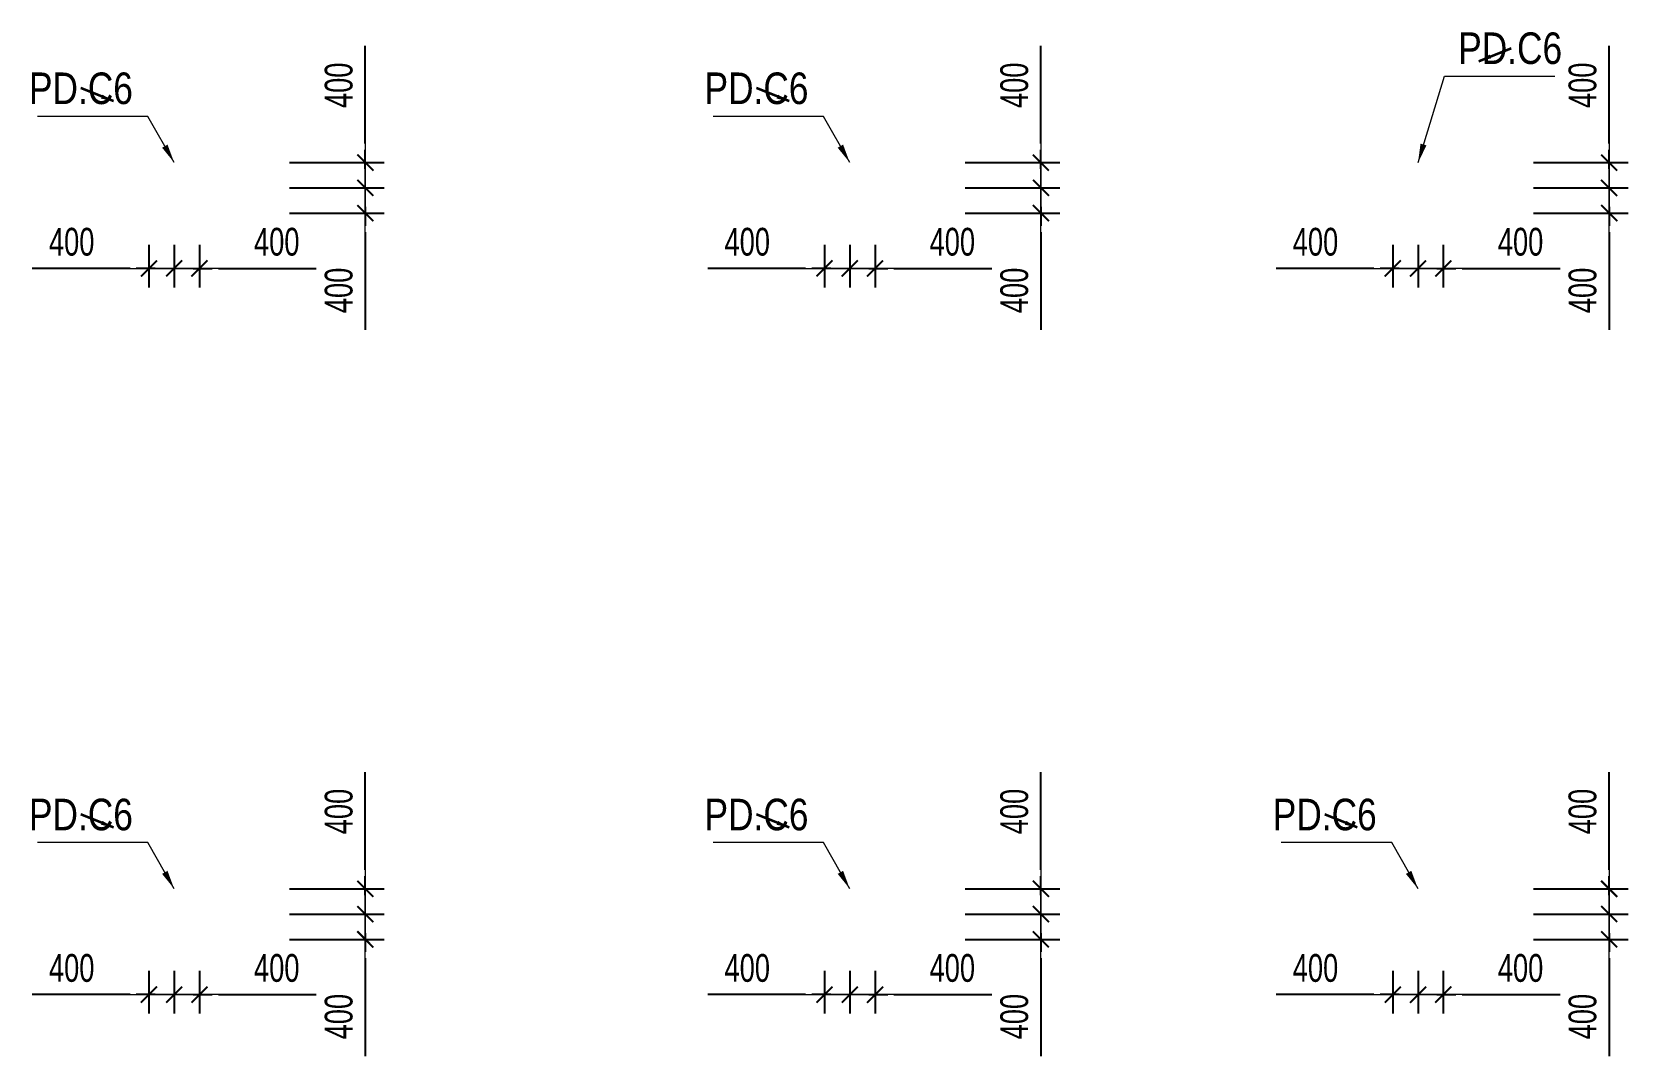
# Model space of a CAD drawing. Header units: millimetres. Extents: x -259680 to 699608, y -1281 to 104748.
# Drawn here: x 23746 to 49027, y 3151 to 19369 of the extents above; entities that cross this region are included whole.
import ezdxf
from ezdxf.enums import TextEntityAlignment as Align

# ---------------------------------------------------------------- set-up
doc = ezdxf.new("R2010")
doc.units = ezdxf.units.MM
doc.layers.get('Defpoints').update_dxf_attribs({"color": 151, "lineweight": 9})
for name, color, linetype, lineweight in [('$0$C1', 20, 'Continuous', 35), ('$1$NDC_S_ANNO', 7, 'Continuous', 20), ('$1$NDC_S_DIM', 1, 'Continuous', 15), ('NDC_S_DIM', 1, 'Continuous', 15)]:
    doc.layers.add(name, color=color, linetype=linetype, lineweight=lineweight)
doc.styles.add('$1$NDC_DIM', font='', dxfattribs={"width": 0.75})
doc.styles.add('$2$ARIAL', font='arial.ttf', dxfattribs={"width": 0.8})
doc.styles.add('NDC_DIM', font='', dxfattribs={"width": 0.75})
doc.styles.get('$1$NDC_DIM').set_extended_font_data('Dotum')
doc.styles.get('NDC_DIM').set_extended_font_data('Dotum')
doc.dimstyles.new('$0$NDC_dim_150', dxfattribs={"dimscale": 150, "dimtxt": 2.2, "dimasz": 1.5, "dimexe": 1.5, "dimexo": 2.5, "dimgap": 1, "dimtad": 1, "dimdec": 0, "dimzin": 0, "dimdsep": 46, "dimtxsty": '$1$NDC_DIM', "dimblk": '$1$DIMMARK', "dimcen": 0.09, "dimdle": 1.2, "dimclrd": 1, "dimclre": 1, "dimclrt": 3, "dimadec": 0, "dimazin": 0, "dimtfac": 1, "dimtdec": 0, "dimtix": 1, "dimtofl": 0, "dimtmove": 0, "dimatfit": 3, "dimfxl": 0, "dimtolj": 1, "dimtzin": 0, "dimarcsym": 0})
doc.dimstyles.new('$1$NDC_dim_iso', dxfattribs={"dimtxt": 2.2, "dimasz": 1, "dimexe": 1.5, "dimexo": 2.5, "dimgap": 1, "dimtad": 1, "dimdec": 0, "dimzin": 0, "dimdsep": 46, "dimtxsty": '$1$NDC_DIM', "dimblk": '$1$DIMMARK', "dimcen": 0.09, "dimdle": 1.2, "dimclrd": 1, "dimclre": 1, "dimclrt": 3, "dimadec": 0, "dimazin": 0, "dimtfac": 1, "dimtdec": 0, "dimtix": 1, "dimtofl": 0, "dimtmove": 0, "dimatfit": 3, "dimfxl": 0, "dimtolj": 1, "dimtzin": 0, "dimarcsym": 0})
doc.dimstyles.new('NDC_dim_200', dxfattribs={"dimscale": 200, "dimtxt": 2.2, "dimasz": 1.5, "dimexe": 1.5, "dimexo": 2.5, "dimgap": 1, "dimtad": 1, "dimdec": 0, "dimzin": 0, "dimdsep": 46, "dimtxsty": 'NDC_DIM', "dimblk": 'DIMMARK', "dimcen": 0.09, "dimdle": 1.2, "dimclrd": 1, "dimclre": 1, "dimclrt": 3, "dimadec": 0, "dimazin": 0, "dimtfac": 1, "dimtdec": 0, "dimtix": 1, "dimtofl": 0, "dimtmove": 0, "dimatfit": 3, "dimfxl": 0, "dimtolj": 1, "dimtzin": 0, "dimarcsym": 0})

# ---------------------------------------------------------------- blocks, each defined once
blk = doc.blocks.new('$1$DIMMARK')
at = {"layer": '$1$NDC_S_DIM', "color": 1}
blk.add_line((-1.5, 0), (1, 0), dxfattribs=at)
at = {"layer": '$1$NDC_S_DIM', "color": 2, "const_width": 0.1}
blk.add_lwpolyline([(-0.424, -0.424), (0.424, 0.424)], dxfattribs=at)
blk = doc.blocks.new('DIMMARK')
at = {"layer": 'NDC_S_DIM', "color": 1}
blk.add_line((-1.5, 0), (1, 0), dxfattribs=at)
at = {"layer": 'NDC_S_DIM', "color": 2, "const_width": 0.1}
blk.add_lwpolyline([(-0.424, -0.424), (0.424, 0.424)], dxfattribs=at)
blk = doc.blocks.new('*D315')
at = {"layer": 'Defpoints', "color": 0, "ltscale": 100, "transparency": 16777216}
for p in [(26000, 16500), (26400, 16500), (26400, 15624)]:
    blk.add_point(p, dxfattribs=at)
at = {"layer": 'NDC_S_DIM', "color": 1, "lineweight": -2, "ltscale": 100, "transparency": 16777216}
for p, q in [((26000, 16000), (26000, 15324)), ((26400, 16000), (26400, 15324)), ((25700, 15624), (25400, 15624)), ((26700, 15624), (28249, 15624))]:
    blk.add_line(p, q, dxfattribs=at)
at = {"layer": 'NDC_S_DIM', "color": 1, "lineweight": -2, "ltscale": 100, "transparency": 16777216, "xscale": 300, "yscale": 300, "zscale": 300}
blk.add_blockref('DIMMARK', (26000, 15624), dxfattribs=at)
at = {"layer": 'NDC_S_DIM', "color": 1, "lineweight": -2, "ltscale": 100, "transparency": 16777216, "xscale": 300, "yscale": 300, "zscale": 300, "rotation": 180}
blk.add_blockref('DIMMARK', (26400, 15624), dxfattribs=at)
at = {"layer": 'NDC_S_DIM', "color": 3, "ltscale": 100, "transparency": 16777216, "insert": (27624, 16044), "char_height": 440, "attachment_point": 5, "style": 'NDC_DIM'}
blk.add_mtext('\\A1;400', dxfattribs=at)
blk = doc.blocks.new('*D316')
at = {"layer": 'Defpoints', "color": 0, "ltscale": 100, "transparency": 16777216}
for p in [(25600, 16500), (26000, 16500), (26000, 15624)]:
    blk.add_point(p, dxfattribs=at)
at = {"layer": 'NDC_S_DIM', "color": 1, "lineweight": -2, "ltscale": 100, "transparency": 16777216}
for p, q in [((25600, 16000), (25600, 15324)), ((26000, 16000), (26000, 15324)), ((25300, 15624), (23751, 15624)), ((26300, 15624), (26600, 15624))]:
    blk.add_line(p, q, dxfattribs=at)
at = {"layer": 'NDC_S_DIM', "color": 1, "lineweight": -2, "ltscale": 100, "transparency": 16777216, "xscale": 300, "yscale": 300, "zscale": 300}
blk.add_blockref('DIMMARK', (25600, 15624), dxfattribs=at)
at = {"layer": 'NDC_S_DIM', "color": 1, "lineweight": -2, "ltscale": 100, "transparency": 16777216, "xscale": 300, "yscale": 300, "zscale": 300, "rotation": 180}
blk.add_blockref('DIMMARK', (26000, 15624), dxfattribs=at)
at = {"layer": 'NDC_S_DIM', "color": 3, "ltscale": 100, "transparency": 16777216, "insert": (24376, 16044), "char_height": 440, "attachment_point": 5, "style": 'NDC_DIM'}
blk.add_mtext('\\A1;400', dxfattribs=at)
blk = doc.blocks.new('*D317')
at = {"layer": 'Defpoints', "color": 0, "ltscale": 100, "transparency": 16777216}
for p in [(26400, 17300), (29027, 17300), (26400, 16900)]:
    blk.add_point(p, dxfattribs=at)
at = {"layer": 'NDC_S_DIM', "color": 1, "lineweight": -2, "ltscale": 100, "transparency": 16777216}
for p, q in [((29027, 17600), (29027, 19149)), ((27827, 17300), (29327, 17300)), ((27827, 16900), (29327, 16900)), ((29027, 16600), (29027, 16300))]:
    blk.add_line(p, q, dxfattribs=at)
at = {"layer": 'NDC_S_DIM', "color": 1, "lineweight": -2, "ltscale": 100, "transparency": 16777216, "xscale": 300, "yscale": 300, "zscale": 300}
for p, rotation in [((29027, 17300), 270), ((29027, 16900), 90)]:
    blk.add_blockref('DIMMARK', p, dxfattribs=dict(at, rotation=rotation))
at = {"layer": 'NDC_S_DIM', "color": 3, "ltscale": 100, "transparency": 16777216, "insert": (28607, 18524), "char_height": 440, "attachment_point": 5, "rotation": 90, "style": 'NDC_DIM'}
blk.add_mtext('\\A1;400', dxfattribs=at)
blk = doc.blocks.new('*D318')
at = {"layer": 'Defpoints', "color": 0, "ltscale": 100, "transparency": 16777216}
for p in [(26400, 16900), (29027, 16900), (26400, 16500)]:
    blk.add_point(p, dxfattribs=at)
at = {"layer": 'NDC_S_DIM', "color": 1, "lineweight": -2, "ltscale": 100, "transparency": 16777216}
for p, q in [((29027, 17200), (29027, 17500)), ((27827, 16900), (29327, 16900)), ((27827, 16500), (29327, 16500)), ((29027, 16200), (29027, 14651))]:
    blk.add_line(p, q, dxfattribs=at)
at = {"layer": 'NDC_S_DIM', "color": 1, "lineweight": -2, "ltscale": 100, "transparency": 16777216, "xscale": 300, "yscale": 300, "zscale": 300}
for p, rotation in [((29027, 16900), 270), ((29027, 16500), 90)]:
    blk.add_blockref('DIMMARK', p, dxfattribs=dict(at, rotation=rotation))
at = {"layer": 'NDC_S_DIM', "color": 3, "ltscale": 100, "transparency": 16777216, "insert": (28607, 15276), "char_height": 440, "attachment_point": 5, "rotation": 90, "style": 'NDC_DIM'}
blk.add_mtext('\\A1;400', dxfattribs=at)
blk = doc.blocks.new('*D319')
at = {"layer": 'Defpoints', "color": 0, "ltscale": 100, "transparency": 16777216}
for p in [(36700, 16500), (37100, 16500), (37100, 15624)]:
    blk.add_point(p, dxfattribs=at)
at = {"layer": 'NDC_S_DIM', "color": 1, "lineweight": -2, "ltscale": 100, "transparency": 16777216}
for p, q in [((36700, 16000), (36700, 15324)), ((37100, 16000), (37100, 15324)), ((36400, 15624), (36100, 15624)), ((37400, 15624), (38949, 15624))]:
    blk.add_line(p, q, dxfattribs=at)
at = {"layer": 'NDC_S_DIM', "color": 1, "lineweight": -2, "ltscale": 100, "transparency": 16777216, "xscale": 300, "yscale": 300, "zscale": 300}
blk.add_blockref('DIMMARK', (36700, 15624), dxfattribs=at)
at = {"layer": 'NDC_S_DIM', "color": 1, "lineweight": -2, "ltscale": 100, "transparency": 16777216, "xscale": 300, "yscale": 300, "zscale": 300, "rotation": 180}
blk.add_blockref('DIMMARK', (37100, 15624), dxfattribs=at)
at = {"layer": 'NDC_S_DIM', "color": 3, "ltscale": 100, "transparency": 16777216, "insert": (38324, 16044), "char_height": 440, "attachment_point": 5, "style": 'NDC_DIM'}
blk.add_mtext('\\A1;400', dxfattribs=at)
blk = doc.blocks.new('*D320')
at = {"layer": 'Defpoints', "color": 0, "ltscale": 100, "transparency": 16777216}
for p in [(36300, 16500), (36700, 16500), (36700, 15624)]:
    blk.add_point(p, dxfattribs=at)
at = {"layer": 'NDC_S_DIM', "color": 1, "lineweight": -2, "ltscale": 100, "transparency": 16777216}
for p, q in [((36300, 16000), (36300, 15324)), ((36700, 16000), (36700, 15324)), ((36000, 15624), (34451, 15624)), ((37000, 15624), (37300, 15624))]:
    blk.add_line(p, q, dxfattribs=at)
at = {"layer": 'NDC_S_DIM', "color": 1, "lineweight": -2, "ltscale": 100, "transparency": 16777216, "xscale": 300, "yscale": 300, "zscale": 300}
blk.add_blockref('DIMMARK', (36300, 15624), dxfattribs=at)
at = {"layer": 'NDC_S_DIM', "color": 1, "lineweight": -2, "ltscale": 100, "transparency": 16777216, "xscale": 300, "yscale": 300, "zscale": 300, "rotation": 180}
blk.add_blockref('DIMMARK', (36700, 15624), dxfattribs=at)
at = {"layer": 'NDC_S_DIM', "color": 3, "ltscale": 100, "transparency": 16777216, "insert": (35076, 16044), "char_height": 440, "attachment_point": 5, "style": 'NDC_DIM'}
blk.add_mtext('\\A1;400', dxfattribs=at)
blk = doc.blocks.new('*D321')
at = {"layer": 'Defpoints', "color": 0, "ltscale": 100, "transparency": 16777216}
for p in [(37100, 17300), (39727, 17300), (37100, 16900)]:
    blk.add_point(p, dxfattribs=at)
at = {"layer": 'NDC_S_DIM', "color": 1, "lineweight": -2, "ltscale": 100, "transparency": 16777216}
for p, q in [((39727, 17600), (39727, 19149)), ((38527, 17300), (40027, 17300)), ((38527, 16900), (40027, 16900)), ((39727, 16600), (39727, 16300))]:
    blk.add_line(p, q, dxfattribs=at)
at = {"layer": 'NDC_S_DIM', "color": 1, "lineweight": -2, "ltscale": 100, "transparency": 16777216, "xscale": 300, "yscale": 300, "zscale": 300}
for p, rotation in [((39727, 17300), 270), ((39727, 16900), 90)]:
    blk.add_blockref('DIMMARK', p, dxfattribs=dict(at, rotation=rotation))
at = {"layer": 'NDC_S_DIM', "color": 3, "ltscale": 100, "transparency": 16777216, "insert": (39307, 18524), "char_height": 440, "attachment_point": 5, "rotation": 90, "style": 'NDC_DIM'}
blk.add_mtext('\\A1;400', dxfattribs=at)
blk = doc.blocks.new('*D322')
at = {"layer": 'Defpoints', "color": 0, "ltscale": 100, "transparency": 16777216}
for p in [(37100, 16900), (39727, 16900), (37100, 16500)]:
    blk.add_point(p, dxfattribs=at)
at = {"layer": 'NDC_S_DIM', "color": 1, "lineweight": -2, "ltscale": 100, "transparency": 16777216}
for p, q in [((39727, 17200), (39727, 17500)), ((38527, 16900), (40027, 16900)), ((38527, 16500), (40027, 16500)), ((39727, 16200), (39727, 14651))]:
    blk.add_line(p, q, dxfattribs=at)
at = {"layer": 'NDC_S_DIM', "color": 1, "lineweight": -2, "ltscale": 100, "transparency": 16777216, "xscale": 300, "yscale": 300, "zscale": 300}
for p, rotation in [((39727, 16900), 270), ((39727, 16500), 90)]:
    blk.add_blockref('DIMMARK', p, dxfattribs=dict(at, rotation=rotation))
at = {"layer": 'NDC_S_DIM', "color": 3, "ltscale": 100, "transparency": 16777216, "insert": (39307, 15276), "char_height": 440, "attachment_point": 5, "rotation": 90, "style": 'NDC_DIM'}
blk.add_mtext('\\A1;400', dxfattribs=at)
blk = doc.blocks.new('*D323')
at = {"layer": 'Defpoints', "color": 0, "ltscale": 100, "transparency": 16777216}
for p in [(45700, 16500), (46100, 16500), (46100, 15624)]:
    blk.add_point(p, dxfattribs=at)
at = {"layer": 'NDC_S_DIM', "color": 1, "lineweight": -2, "ltscale": 100, "transparency": 16777216}
for p, q in [((45700, 16000), (45700, 15324)), ((46100, 16000), (46100, 15324)), ((45400, 15624), (45100, 15624)), ((46400, 15624), (47949, 15624))]:
    blk.add_line(p, q, dxfattribs=at)
at = {"layer": 'NDC_S_DIM', "color": 1, "lineweight": -2, "ltscale": 100, "transparency": 16777216, "xscale": 300, "yscale": 300, "zscale": 300}
blk.add_blockref('DIMMARK', (45700, 15624), dxfattribs=at)
at = {"layer": 'NDC_S_DIM', "color": 1, "lineweight": -2, "ltscale": 100, "transparency": 16777216, "xscale": 300, "yscale": 300, "zscale": 300, "rotation": 180}
blk.add_blockref('DIMMARK', (46100, 15624), dxfattribs=at)
at = {"layer": 'NDC_S_DIM', "color": 3, "ltscale": 100, "transparency": 16777216, "insert": (47324, 16044), "char_height": 440, "attachment_point": 5, "style": 'NDC_DIM'}
blk.add_mtext('\\A1;400', dxfattribs=at)
blk = doc.blocks.new('*D324')
at = {"layer": 'Defpoints', "color": 0, "ltscale": 100, "transparency": 16777216}
for p in [(45300, 16500), (45700, 16500), (45700, 15624)]:
    blk.add_point(p, dxfattribs=at)
at = {"layer": 'NDC_S_DIM', "color": 1, "lineweight": -2, "ltscale": 100, "transparency": 16777216}
for p, q in [((45300, 16000), (45300, 15324)), ((45700, 16000), (45700, 15324)), ((45000, 15624), (43451, 15624)), ((46000, 15624), (46300, 15624))]:
    blk.add_line(p, q, dxfattribs=at)
at = {"layer": 'NDC_S_DIM', "color": 1, "lineweight": -2, "ltscale": 100, "transparency": 16777216, "xscale": 300, "yscale": 300, "zscale": 300}
blk.add_blockref('DIMMARK', (45300, 15624), dxfattribs=at)
at = {"layer": 'NDC_S_DIM', "color": 1, "lineweight": -2, "ltscale": 100, "transparency": 16777216, "xscale": 300, "yscale": 300, "zscale": 300, "rotation": 180}
blk.add_blockref('DIMMARK', (45700, 15624), dxfattribs=at)
at = {"layer": 'NDC_S_DIM', "color": 3, "ltscale": 100, "transparency": 16777216, "insert": (44076, 16044), "char_height": 440, "attachment_point": 5, "style": 'NDC_DIM'}
blk.add_mtext('\\A1;400', dxfattribs=at)
blk = doc.blocks.new('*D325')
at = {"layer": 'Defpoints', "color": 0, "ltscale": 100, "transparency": 16777216}
for p in [(46100, 17300), (48727, 17300), (46100, 16900)]:
    blk.add_point(p, dxfattribs=at)
at = {"layer": 'NDC_S_DIM', "color": 1, "lineweight": -2, "ltscale": 100, "transparency": 16777216}
for p, q in [((48727, 17600), (48727, 19149)), ((47527, 17300), (49027, 17300)), ((47527, 16900), (49027, 16900)), ((48727, 16600), (48727, 16300))]:
    blk.add_line(p, q, dxfattribs=at)
at = {"layer": 'NDC_S_DIM', "color": 1, "lineweight": -2, "ltscale": 100, "transparency": 16777216, "xscale": 300, "yscale": 300, "zscale": 300}
for p, rotation in [((48727, 17300), 270), ((48727, 16900), 90)]:
    blk.add_blockref('DIMMARK', p, dxfattribs=dict(at, rotation=rotation))
at = {"layer": 'NDC_S_DIM', "color": 3, "ltscale": 100, "transparency": 16777216, "insert": (48307, 18524), "char_height": 440, "attachment_point": 5, "rotation": 90, "style": 'NDC_DIM'}
blk.add_mtext('\\A1;400', dxfattribs=at)
blk = doc.blocks.new('*D326')
at = {"layer": 'Defpoints', "color": 0, "ltscale": 100, "transparency": 16777216}
for p in [(46100, 16900), (48727, 16900), (46100, 16500)]:
    blk.add_point(p, dxfattribs=at)
at = {"layer": 'NDC_S_DIM', "color": 1, "lineweight": -2, "ltscale": 100, "transparency": 16777216}
for p, q in [((48727, 17200), (48727, 17500)), ((47527, 16900), (49027, 16900)), ((47527, 16500), (49027, 16500)), ((48727, 16200), (48727, 14651))]:
    blk.add_line(p, q, dxfattribs=at)
at = {"layer": 'NDC_S_DIM', "color": 1, "lineweight": -2, "ltscale": 100, "transparency": 16777216, "xscale": 300, "yscale": 300, "zscale": 300}
for p, rotation in [((48727, 16900), 270), ((48727, 16500), 90)]:
    blk.add_blockref('DIMMARK', p, dxfattribs=dict(at, rotation=rotation))
at = {"layer": 'NDC_S_DIM', "color": 3, "ltscale": 100, "transparency": 16777216, "insert": (48307, 15276), "char_height": 440, "attachment_point": 5, "rotation": 90, "style": 'NDC_DIM'}
blk.add_mtext('\\A1;400', dxfattribs=at)
blk = doc.blocks.new('*D333')
at = {"layer": 'Defpoints', "color": 0, "ltscale": 100, "transparency": 16777216}
for p in [(26000, 5000), (26400, 5000), (26400, 4124)]:
    blk.add_point(p, dxfattribs=at)
at = {"layer": 'NDC_S_DIM', "color": 1, "lineweight": -2, "ltscale": 100, "transparency": 16777216}
for p, q in [((26000, 4500), (26000, 3824)), ((26400, 4500), (26400, 3824)), ((25700, 4124), (25400, 4124)), ((26700, 4124), (28249, 4124))]:
    blk.add_line(p, q, dxfattribs=at)
at = {"layer": 'NDC_S_DIM', "color": 1, "lineweight": -2, "ltscale": 100, "transparency": 16777216, "xscale": 300, "yscale": 300, "zscale": 300}
blk.add_blockref('DIMMARK', (26000, 4124), dxfattribs=at)
at = {"layer": 'NDC_S_DIM', "color": 1, "lineweight": -2, "ltscale": 100, "transparency": 16777216, "xscale": 300, "yscale": 300, "zscale": 300, "rotation": 180}
blk.add_blockref('DIMMARK', (26400, 4124), dxfattribs=at)
at = {"layer": 'NDC_S_DIM', "color": 3, "ltscale": 100, "transparency": 16777216, "insert": (27624, 4544), "char_height": 440, "attachment_point": 5, "style": 'NDC_DIM'}
blk.add_mtext('\\A1;400', dxfattribs=at)
blk = doc.blocks.new('*D334')
at = {"layer": 'Defpoints', "color": 0, "ltscale": 100, "transparency": 16777216}
for p in [(25600, 5000), (26000, 5000), (26000, 4124)]:
    blk.add_point(p, dxfattribs=at)
at = {"layer": 'NDC_S_DIM', "color": 1, "lineweight": -2, "ltscale": 100, "transparency": 16777216}
for p, q in [((25600, 4500), (25600, 3824)), ((26000, 4500), (26000, 3824)), ((25300, 4124), (23751, 4124)), ((26300, 4124), (26600, 4124))]:
    blk.add_line(p, q, dxfattribs=at)
at = {"layer": 'NDC_S_DIM', "color": 1, "lineweight": -2, "ltscale": 100, "transparency": 16777216, "xscale": 300, "yscale": 300, "zscale": 300}
blk.add_blockref('DIMMARK', (25600, 4124), dxfattribs=at)
at = {"layer": 'NDC_S_DIM', "color": 1, "lineweight": -2, "ltscale": 100, "transparency": 16777216, "xscale": 300, "yscale": 300, "zscale": 300, "rotation": 180}
blk.add_blockref('DIMMARK', (26000, 4124), dxfattribs=at)
at = {"layer": 'NDC_S_DIM', "color": 3, "ltscale": 100, "transparency": 16777216, "insert": (24376, 4544), "char_height": 440, "attachment_point": 5, "style": 'NDC_DIM'}
blk.add_mtext('\\A1;400', dxfattribs=at)
blk = doc.blocks.new('*D335')
at = {"layer": 'Defpoints', "color": 0, "ltscale": 100, "transparency": 16777216}
for p in [(26400, 5800), (29027, 5800), (26400, 5400)]:
    blk.add_point(p, dxfattribs=at)
at = {"layer": 'NDC_S_DIM', "color": 1, "lineweight": -2, "ltscale": 100, "transparency": 16777216}
for p, q in [((29027, 6100), (29027, 7649)), ((27827, 5800), (29327, 5800)), ((27827, 5400), (29327, 5400)), ((29027, 5100), (29027, 4800))]:
    blk.add_line(p, q, dxfattribs=at)
at = {"layer": 'NDC_S_DIM', "color": 1, "lineweight": -2, "ltscale": 100, "transparency": 16777216, "xscale": 300, "yscale": 300, "zscale": 300}
for p, rotation in [((29027, 5800), 270), ((29027, 5400), 90)]:
    blk.add_blockref('DIMMARK', p, dxfattribs=dict(at, rotation=rotation))
at = {"layer": 'NDC_S_DIM', "color": 3, "ltscale": 100, "transparency": 16777216, "insert": (28607, 7024), "char_height": 440, "attachment_point": 5, "rotation": 90, "style": 'NDC_DIM'}
blk.add_mtext('\\A1;400', dxfattribs=at)
blk = doc.blocks.new('*D336')
at = {"layer": 'Defpoints', "color": 0, "ltscale": 100, "transparency": 16777216}
for p in [(26400, 5400), (29027, 5400), (26400, 5000)]:
    blk.add_point(p, dxfattribs=at)
at = {"layer": 'NDC_S_DIM', "color": 1, "lineweight": -2, "ltscale": 100, "transparency": 16777216}
for p, q in [((29027, 5700), (29027, 6000)), ((27827, 5400), (29327, 5400)), ((27827, 5000), (29327, 5000)), ((29027, 4700), (29027, 3151))]:
    blk.add_line(p, q, dxfattribs=at)
at = {"layer": 'NDC_S_DIM', "color": 1, "lineweight": -2, "ltscale": 100, "transparency": 16777216, "xscale": 300, "yscale": 300, "zscale": 300}
for p, rotation in [((29027, 5400), 270), ((29027, 5000), 90)]:
    blk.add_blockref('DIMMARK', p, dxfattribs=dict(at, rotation=rotation))
at = {"layer": 'NDC_S_DIM', "color": 3, "ltscale": 100, "transparency": 16777216, "insert": (28607, 3776), "char_height": 440, "attachment_point": 5, "rotation": 90, "style": 'NDC_DIM'}
blk.add_mtext('\\A1;400', dxfattribs=at)
blk = doc.blocks.new('*D337')
at = {"layer": 'Defpoints', "color": 0, "ltscale": 100, "transparency": 16777216}
for p in [(36700, 5000), (37100, 5000), (37100, 4124)]:
    blk.add_point(p, dxfattribs=at)
at = {"layer": 'NDC_S_DIM', "color": 1, "lineweight": -2, "ltscale": 100, "transparency": 16777216}
for p, q in [((36700, 4500), (36700, 3824)), ((37100, 4500), (37100, 3824)), ((36400, 4124), (36100, 4124)), ((37400, 4124), (38949, 4124))]:
    blk.add_line(p, q, dxfattribs=at)
at = {"layer": 'NDC_S_DIM', "color": 1, "lineweight": -2, "ltscale": 100, "transparency": 16777216, "xscale": 300, "yscale": 300, "zscale": 300}
blk.add_blockref('DIMMARK', (36700, 4124), dxfattribs=at)
at = {"layer": 'NDC_S_DIM', "color": 1, "lineweight": -2, "ltscale": 100, "transparency": 16777216, "xscale": 300, "yscale": 300, "zscale": 300, "rotation": 180}
blk.add_blockref('DIMMARK', (37100, 4124), dxfattribs=at)
at = {"layer": 'NDC_S_DIM', "color": 3, "ltscale": 100, "transparency": 16777216, "insert": (38324, 4544), "char_height": 440, "attachment_point": 5, "style": 'NDC_DIM'}
blk.add_mtext('\\A1;400', dxfattribs=at)
blk = doc.blocks.new('*D338')
at = {"layer": 'Defpoints', "color": 0, "ltscale": 100, "transparency": 16777216}
for p in [(36300, 5000), (36700, 5000), (36700, 4124)]:
    blk.add_point(p, dxfattribs=at)
at = {"layer": 'NDC_S_DIM', "color": 1, "lineweight": -2, "ltscale": 100, "transparency": 16777216}
for p, q in [((36300, 4500), (36300, 3824)), ((36700, 4500), (36700, 3824)), ((36000, 4124), (34451, 4124)), ((37000, 4124), (37300, 4124))]:
    blk.add_line(p, q, dxfattribs=at)
at = {"layer": 'NDC_S_DIM', "color": 1, "lineweight": -2, "ltscale": 100, "transparency": 16777216, "xscale": 300, "yscale": 300, "zscale": 300}
blk.add_blockref('DIMMARK', (36300, 4124), dxfattribs=at)
at = {"layer": 'NDC_S_DIM', "color": 1, "lineweight": -2, "ltscale": 100, "transparency": 16777216, "xscale": 300, "yscale": 300, "zscale": 300, "rotation": 180}
blk.add_blockref('DIMMARK', (36700, 4124), dxfattribs=at)
at = {"layer": 'NDC_S_DIM', "color": 3, "ltscale": 100, "transparency": 16777216, "insert": (35076, 4544), "char_height": 440, "attachment_point": 5, "style": 'NDC_DIM'}
blk.add_mtext('\\A1;400', dxfattribs=at)
blk = doc.blocks.new('*D339')
at = {"layer": 'Defpoints', "color": 0, "ltscale": 100, "transparency": 16777216}
for p in [(37100, 5800), (39727, 5800), (37100, 5400)]:
    blk.add_point(p, dxfattribs=at)
at = {"layer": 'NDC_S_DIM', "color": 1, "lineweight": -2, "ltscale": 100, "transparency": 16777216}
for p, q in [((39727, 6100), (39727, 7649)), ((38527, 5800), (40027, 5800)), ((38527, 5400), (40027, 5400)), ((39727, 5100), (39727, 4800))]:
    blk.add_line(p, q, dxfattribs=at)
at = {"layer": 'NDC_S_DIM', "color": 1, "lineweight": -2, "ltscale": 100, "transparency": 16777216, "xscale": 300, "yscale": 300, "zscale": 300}
for p, rotation in [((39727, 5800), 270), ((39727, 5400), 90)]:
    blk.add_blockref('DIMMARK', p, dxfattribs=dict(at, rotation=rotation))
at = {"layer": 'NDC_S_DIM', "color": 3, "ltscale": 100, "transparency": 16777216, "insert": (39307, 7024), "char_height": 440, "attachment_point": 5, "rotation": 90, "style": 'NDC_DIM'}
blk.add_mtext('\\A1;400', dxfattribs=at)
blk = doc.blocks.new('*D340')
at = {"layer": 'Defpoints', "color": 0, "ltscale": 100, "transparency": 16777216}
for p in [(37100, 5400), (39727, 5400), (37100, 5000)]:
    blk.add_point(p, dxfattribs=at)
at = {"layer": 'NDC_S_DIM', "color": 1, "lineweight": -2, "ltscale": 100, "transparency": 16777216}
for p, q in [((39727, 5700), (39727, 6000)), ((38527, 5400), (40027, 5400)), ((38527, 5000), (40027, 5000)), ((39727, 4700), (39727, 3151))]:
    blk.add_line(p, q, dxfattribs=at)
at = {"layer": 'NDC_S_DIM', "color": 1, "lineweight": -2, "ltscale": 100, "transparency": 16777216, "xscale": 300, "yscale": 300, "zscale": 300}
for p, rotation in [((39727, 5400), 270), ((39727, 5000), 90)]:
    blk.add_blockref('DIMMARK', p, dxfattribs=dict(at, rotation=rotation))
at = {"layer": 'NDC_S_DIM', "color": 3, "ltscale": 100, "transparency": 16777216, "insert": (39307, 3776), "char_height": 440, "attachment_point": 5, "rotation": 90, "style": 'NDC_DIM'}
blk.add_mtext('\\A1;400', dxfattribs=at)
blk = doc.blocks.new('*D341')
at = {"layer": 'Defpoints', "color": 0, "ltscale": 100, "transparency": 16777216}
for p in [(45700, 5000), (46100, 5000), (46100, 4124)]:
    blk.add_point(p, dxfattribs=at)
at = {"layer": 'NDC_S_DIM', "color": 1, "lineweight": -2, "ltscale": 100, "transparency": 16777216}
for p, q in [((45700, 4500), (45700, 3824)), ((46100, 4500), (46100, 3824)), ((45400, 4124), (45100, 4124)), ((46400, 4124), (47949, 4124))]:
    blk.add_line(p, q, dxfattribs=at)
at = {"layer": 'NDC_S_DIM', "color": 1, "lineweight": -2, "ltscale": 100, "transparency": 16777216, "xscale": 300, "yscale": 300, "zscale": 300}
blk.add_blockref('DIMMARK', (45700, 4124), dxfattribs=at)
at = {"layer": 'NDC_S_DIM', "color": 1, "lineweight": -2, "ltscale": 100, "transparency": 16777216, "xscale": 300, "yscale": 300, "zscale": 300, "rotation": 180}
blk.add_blockref('DIMMARK', (46100, 4124), dxfattribs=at)
at = {"layer": 'NDC_S_DIM', "color": 3, "ltscale": 100, "transparency": 16777216, "insert": (47324, 4544), "char_height": 440, "attachment_point": 5, "style": 'NDC_DIM'}
blk.add_mtext('\\A1;400', dxfattribs=at)
blk = doc.blocks.new('*D342')
at = {"layer": 'Defpoints', "color": 0, "ltscale": 100, "transparency": 16777216}
for p in [(45300, 5000), (45700, 5000), (45700, 4124)]:
    blk.add_point(p, dxfattribs=at)
at = {"layer": 'NDC_S_DIM', "color": 1, "lineweight": -2, "ltscale": 100, "transparency": 16777216}
for p, q in [((45300, 4500), (45300, 3824)), ((45700, 4500), (45700, 3824)), ((45000, 4124), (43451, 4124)), ((46000, 4124), (46300, 4124))]:
    blk.add_line(p, q, dxfattribs=at)
at = {"layer": 'NDC_S_DIM', "color": 1, "lineweight": -2, "ltscale": 100, "transparency": 16777216, "xscale": 300, "yscale": 300, "zscale": 300}
blk.add_blockref('DIMMARK', (45300, 4124), dxfattribs=at)
at = {"layer": 'NDC_S_DIM', "color": 1, "lineweight": -2, "ltscale": 100, "transparency": 16777216, "xscale": 300, "yscale": 300, "zscale": 300, "rotation": 180}
blk.add_blockref('DIMMARK', (45700, 4124), dxfattribs=at)
at = {"layer": 'NDC_S_DIM', "color": 3, "ltscale": 100, "transparency": 16777216, "insert": (44076, 4544), "char_height": 440, "attachment_point": 5, "style": 'NDC_DIM'}
blk.add_mtext('\\A1;400', dxfattribs=at)
blk = doc.blocks.new('*D343')
at = {"layer": 'Defpoints', "color": 0, "ltscale": 100, "transparency": 16777216}
for p in [(46100, 5800), (48727, 5800), (46100, 5400)]:
    blk.add_point(p, dxfattribs=at)
at = {"layer": 'NDC_S_DIM', "color": 1, "lineweight": -2, "ltscale": 100, "transparency": 16777216}
for p, q in [((48727, 6100), (48727, 7649)), ((47527, 5800), (49027, 5800)), ((47527, 5400), (49027, 5400)), ((48727, 5100), (48727, 4800))]:
    blk.add_line(p, q, dxfattribs=at)
at = {"layer": 'NDC_S_DIM', "color": 1, "lineweight": -2, "ltscale": 100, "transparency": 16777216, "xscale": 300, "yscale": 300, "zscale": 300}
for p, rotation in [((48727, 5800), 270), ((48727, 5400), 90)]:
    blk.add_blockref('DIMMARK', p, dxfattribs=dict(at, rotation=rotation))
at = {"layer": 'NDC_S_DIM', "color": 3, "ltscale": 100, "transparency": 16777216, "insert": (48307, 7024), "char_height": 440, "attachment_point": 5, "rotation": 90, "style": 'NDC_DIM'}
blk.add_mtext('\\A1;400', dxfattribs=at)
blk = doc.blocks.new('*D344')
at = {"layer": 'Defpoints', "color": 0, "ltscale": 100, "transparency": 16777216}
for p in [(46100, 5400), (48727, 5400), (46100, 5000)]:
    blk.add_point(p, dxfattribs=at)
at = {"layer": 'NDC_S_DIM', "color": 1, "lineweight": -2, "ltscale": 100, "transparency": 16777216}
for p, q in [((48727, 5700), (48727, 6000)), ((47527, 5400), (49027, 5400)), ((47527, 5000), (49027, 5000)), ((48727, 4700), (48727, 3151))]:
    blk.add_line(p, q, dxfattribs=at)
at = {"layer": 'NDC_S_DIM', "color": 1, "lineweight": -2, "ltscale": 100, "transparency": 16777216, "xscale": 300, "yscale": 300, "zscale": 300}
for p, rotation in [((48727, 5400), 270), ((48727, 5000), 90)]:
    blk.add_blockref('DIMMARK', p, dxfattribs=dict(at, rotation=rotation))
at = {"layer": 'NDC_S_DIM', "color": 3, "ltscale": 100, "transparency": 16777216, "insert": (48307, 3776), "char_height": 440, "attachment_point": 5, "rotation": 90, "style": 'NDC_DIM'}
blk.add_mtext('\\A1;400', dxfattribs=at)
blk = doc.blocks.new('*U214')
at = {"layer": '$1$NDC_S_ANNO', "ltscale": 0.8, "style": '$2$ARIAL', "width": 0.8, "flags": 1}
blk.add_attdef('CHU_THICH', text='', height=2.5, dxfattribs=at).set_placement((0, 0), align=Align.MIDDLE_CENTER)
at = {"layer": '$1$NDC_S_ANNO', "ltscale": 0.8, "style": '$2$ARIAL', "width": 0.8}
blk.add_attdef('TEN', text='', height=2.5, dxfattribs=at).set_placement((-2.58, 1.03), align=Align.MIDDLE_CENTER)
at = {"layer": 'Defpoints'}
blk.add_leader([(0, 0), (-2.58, 1.03)], dimstyle='$1$NDC_dim_iso', override={"dimgap": 0.625, "dimtad": 0}, dxfattribs=at)
blk = doc.blocks.new('$0$co t check')
at = {"layer": '$0$C1'}
ref = blk.add_blockref('*U214', (44620, 18907), dxfattribs=dict(at, xscale=-200, yscale=200, zscale=200))
ref.add_attrib('TEN', 'PD.C6', dxfattribs={"layer": '$1$NDC_S_ANNO', "ltscale": 0.8, "height": 500, "style": '$2$ARIAL', "width": 0.8}).set_placement((45119, 19112), align=Align.MIDDLE_CENTER)
at = {"layer": '$0$C1', "xscale": 200, "yscale": 200, "zscale": 200}
for p in [(22998, 18271), (33698, 18271), (22998, 6771), (33698, 6771), (42698, 6771)]:
    blk.add_blockref('*U214', p, dxfattribs=at).add_auto_attribs({'TEN': 'PD.C6'})
at = {"layer": '$0$C1'}
for points in [[(43659, 17300), (44076, 18668), (45826, 18668)], [(23959, 17300), (23542, 18032), (21793, 18032)], [(34659, 17300), (34242, 18032), (32493, 18032)], [(23959, 5800), (23542, 6532), (21793, 6532)], [(34659, 5800), (34242, 6532), (32493, 6532)], [(43659, 5800), (43242, 6532), (41493, 6532)]]:
    blk.add_leader(points, dimstyle='$0$NDC_dim_150', override={"dimasz": 2, "dimgap": 1, "dimtad": 0}, dxfattribs=at)

msp = doc.modelspace()

# ---------------------------------------------------------------- block references
at = {"layer": '$1$NDC_S_DIM'}
msp.add_blockref('$0$co t check', (2040.6, 0), dxfattribs=at)

# ---------------------------------------------------------------- dimensions: what is measured, and where the dimension line sits
at = {"layer": 'NDC_S_DIM', "ltscale": 100}
for base, p1, p2, picture, middle in [((29026.7, 17300), (26400, 16900), (26400, 17300), '*D317', (29026.7, 18524.3)), ((39726.7, 17300), (37100, 16900), (37100, 17300), '*D321', (39726.7, 18524.3)), ((48726.7, 17300), (46100, 16900), (46100, 17300), '*D325', (48726.7, 18524.3)), ((29026.7, 16900), (26400, 16500), (26400, 16900), '*D318', (29026.7, 15275.7)), ((39726.7, 16900), (37100, 16500), (37100, 16900), '*D322', (39726.7, 15275.7)), ((48726.7, 16900), (46100, 16500), (46100, 16900), '*D326', (48726.7, 15275.7)), ((29026.7, 5800), (26400, 5400), (26400, 5800), '*D335', (29026.7, 7024.3)), ((39726.7, 5800), (37100, 5400), (37100, 5800), '*D339', (39726.7, 7024.3)), ((48726.7, 5800), (46100, 5400), (46100, 5800), '*D343', (48726.7, 7024.3)), ((29026.7, 5400), (26400, 5000), (26400, 5400), '*D336', (29026.7, 3775.7)), ((39726.7, 5400), (37100, 5000), (37100, 5400), '*D340', (39726.7, 3775.7)), ((48726.7, 5400), (46100, 5000), (46100, 5400), '*D344', (48726.7, 3775.7))]:
    dim = msp.add_linear_dim(base=base, p1=p1, p2=p2, angle=90, dimstyle='NDC_dim_200', dxfattribs=at)
    dim.commit()
    dim.dimension.update_dxf_attribs({"geometry": picture, "text_midpoint": middle, "dimtype": 160})
for base, p1, p2, picture, middle in [((26000, 15624.4), (25600, 16500), (26000, 16500), '*D316', (24375.7, 15624.4)), ((26400, 15624.4), (26000, 16500), (26400, 16500), '*D315', (27624.3, 15624.4)), ((36700, 15624.4), (36300, 16500), (36700, 16500), '*D320', (35075.7, 15624.4)), ((37100, 15624.4), (36700, 16500), (37100, 16500), '*D319', (38324.3, 15624.4)), ((45700, 15624.4), (45300, 16500), (45700, 16500), '*D324', (44075.7, 15624.4)), ((46100, 15624.4), (45700, 16500), (46100, 16500), '*D323', (47324.3, 15624.4)), ((26000, 4124.4), (25600, 5000), (26000, 5000), '*D334', (24375.7, 4124.4)), ((26400, 4124.4), (26000, 5000), (26400, 5000), '*D333', (27624.3, 4124.4)), ((36700, 4124.4), (36300, 5000), (36700, 5000), '*D338', (35075.7, 4124.4)), ((37100, 4124.4), (36700, 5000), (37100, 5000), '*D337', (38324.3, 4124.4)), ((45700, 4124.4), (45300, 5000), (45700, 5000), '*D342', (44075.7, 4124.4)), ((46100, 4124.4), (45700, 5000), (46100, 5000), '*D341', (47324.3, 4124.4))]:
    dim = msp.add_linear_dim(base=base, p1=p1, p2=p2, dimstyle='NDC_dim_200', dxfattribs=at)
    dim.commit()
    dim.dimension.update_dxf_attribs({"geometry": picture, "text_midpoint": middle, "dimtype": 160})

doc.saveas('drawing.dxf')
